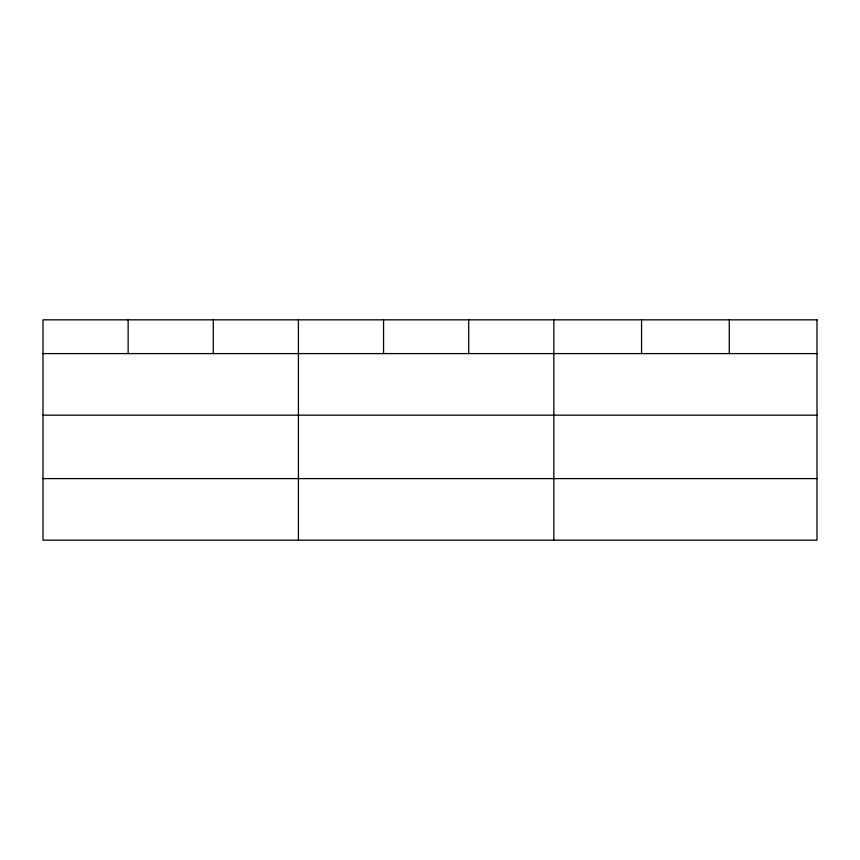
<?xml version="1.0" encoding="UTF-8"?>
<svg xmlns="http://www.w3.org/2000/svg" width="860" height="860" viewBox="0 0 860 860"><rect width="100%" height="100%" fill="white"/><g stroke="black" fill="none" stroke-linecap="round" stroke-linejoin="round"><path stroke-width="1.29" d="M43 353.589L817 353.589M43 415.165L817 415.165M43 478.601L817 478.601M729.28 319.834L729.28 353.589M641.56 319.834L641.56 353.589M553.84 319.834L553.84 540.166M468.7 319.834L468.7 353.589M383.56 319.834L383.56 353.589M298.42 319.834L298.42 540.166M213.28 319.834L213.28 353.589M128.14 319.834L128.14 353.589M817 319.834L43 319.834L43 540.166L817 540.166L817 319.834"/></g></svg>
